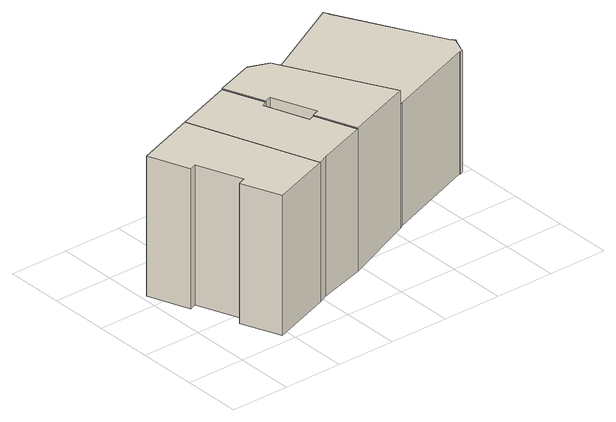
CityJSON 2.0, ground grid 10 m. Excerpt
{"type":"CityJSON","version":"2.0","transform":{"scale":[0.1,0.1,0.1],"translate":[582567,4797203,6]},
"CityObjects":{
"building1":{"type":"Building","attributes":{"name":"3453"},"children":["building1-1"],"geometry":[{"type":"MultiSurface","lod":"1","boundaries":[[[0,1,2,3]],[[1,4,5,2]],[[4,6,7,5]],[[6,8,9,7]],[[8,10,11,9]],[[10,12,13,11]],[[12,14,15,13]],[[14,0,3,15]],[[14,12,10,8,6,4,1,0]]]}]},
"building1-1":{"type":"BuildingPart","attributes":{"name":"3453_P","measuredHeight":23.66},"parents":["building1"],"geometry":[{"type":"MultiSurface","lod":"2","boundaries":[[[0,1,2,3]],[[1,4,5,2]],[[4,6,7,5]],[[6,8,9,7]],[[8,10,11,9]],[[10,12,13,11]],[[12,14,15,13]],[[14,0,3,15]],[[14,12,10,8,6,4,1,0]]],"semantics":{"surfaces":[{"type":"WallSurface"},{"type":"RoofSurface"}],"values":[0,0,0,0,0,0,0,0,1]}}]},
"building2":{"type":"Building","attributes":{"name":"3409"},"children":["building2-1"],"geometry":[{"type":"MultiSurface","lod":"1","boundaries":[[[14,12,13,15]],[[12,16,17,13]],[[16,18,19,17]],[[18,20,21,19]],[[20,22,23,21]],[[22,24,25,23]],[[24,26,27,25]],[[26,28,29,27]],[[28,14,15,29]],[[28,26,24,22,20,18,16,12,14]]]}]},
"building2-1":{"type":"BuildingPart","attributes":{"name":"3409_P","measuredHeight":23.78},"parents":["building2"],"geometry":[{"type":"MultiSurface","lod":"2","boundaries":[[[14,12,13,15]],[[12,16,17,13]],[[16,18,19,17]],[[18,20,21,19]],[[20,22,23,21]],[[22,24,25,23]],[[24,26,27,25]],[[26,28,29,27]],[[28,14,15,29]],[[28,26,24,22,20,18,16,12,14]]],"semantics":{"surfaces":[{"type":"WallSurface"},{"type":"RoofSurface"}],"values":[0,0,0,0,0,0,0,0,0,1]}}]},
"building3":{"type":"Building","attributes":{"name":"3408"},"children":["building3-1"],"geometry":[{"type":"MultiSurface","lod":"1","boundaries":[[[30,31,27,32]],[[31,33,25,27]],[[33,34,35,25]],[[34,36,37,35]],[[36,38,19,37]],[[38,39,17,19]],[[39,40,41,17]],[[40,42,43,41]],[[42,30,32,43]],[[42,40,39,38,36,34,33,31,30]]]}]},
"building3-1":{"type":"BuildingPart","attributes":{"name":"3408_P","measuredHeight":23.7},"parents":["building3"],"geometry":[{"type":"MultiSurface","lod":"2","boundaries":[[[30,31,27,32]],[[31,33,25,27]],[[33,34,35,25]],[[34,36,37,35]],[[36,38,19,37]],[[38,39,17,19]],[[39,40,41,17]],[[40,42,43,41]],[[42,30,32,43]],[[42,40,39,38,36,34,33,31,30]]],"semantics":{"surfaces":[{"type":"WallSurface"},{"type":"RoofSurface"}],"values":[0,0,0,0,0,0,0,0,0,1]}}]},
"building4":{"type":"Building","attributes":{"name":"3450"},"children":["building4-1"],"geometry":[{"type":"MultiSurface","lod":"1","boundaries":[[[44,45,46,47]],[[45,48,49,46]],[[48,50,51,49]],[[50,52,53,51]],[[52,54,55,53]],[[54,56,57,55]],[[56,58,59,57]],[[58,60,61,59]],[[60,62,63,61]],[[62,64,65,63]],[[64,66,67,65]],[[66,68,69,67]],[[68,70,71,69]],[[70,72,32,71]],[[72,73,43,32]],[[73,74,75,43]],[[74,44,47,75]],[[74,73,72,70,68,66,64,62,60,58,56,54,52,50,48,45,44]]]}]},
"building4-1":{"type":"BuildingPart","attributes":{"name":"3450_P","measuredHeight":20.74},"parents":["building4"],"geometry":[{"type":"MultiSurface","lod":"2","boundaries":[[[44,45,46,47]],[[45,48,49,46]],[[48,50,51,49]],[[50,52,53,51]],[[52,54,55,53]],[[54,56,57,55]],[[56,58,59,57]],[[58,60,61,59]],[[60,62,63,61]],[[62,64,65,63]],[[64,66,67,65]],[[66,68,69,67]],[[68,70,71,69]],[[70,72,32,71]],[[72,73,43,32]],[[73,74,75,43]],[[74,44,47,75]],[[74,73,72,70,68,66,64,62,60,58,56,54,52,50,48,45,44]]],"semantics":{"surfaces":[{"type":"WallSurface"},{"type":"RoofSurface"}],"values":[0,0,0,0,0,0,0,0,0,0,0,0,0,0,0,0,0,1]}}]}
},
"vertices":[
[85,10,242],[59,77,242],[59,77,5],[85,10,5],[72,82,242],[72,82,5],[43,158,242],[43,158,5],[31,153,242],[31,153,5],[5,222,242],[5,222,5],[109,260,242],[109,260,7],[187,47,242],[187,47,6],
[209,296,242],[209,296,6],[235,228,242],[235,228,5],[226,224,242],[226,224,5],[253,150,242],[253,150,2],[263,154,242],[263,154,2],[289,84,242],[289,84,1],[204,55,242],[204,55,6],
[404,126,244],[289,84,244],[404,126,10],[263,154,244],[274,158,244],[274,158,3],[246,232,244],[246,232,5],[235,228,244],[209,296,244],[275,319,244],[275,319,5],[309,306,244],[309,306,9],
[485,398,219],[485,397,219],[485,397,12],[485,398,12],[486,398,219],[486,398,12],[489,392,219],[489,392,12],[488,392,219],[488,392,12],[579,220,219],[579,220,12],[580,220,219],[580,220,12],[583,215,219],[583,215,13],[582,214,219],[582,214,13],[572,189,219],[572,189,13],[572,187,219],[572,187,13],[567,185,219],[567,185,13],[566,186,219],[566,186,13],[410,129,219],[410,129,11],[404,126,219],[309,306,219],[354,329,219],[354,329,11]
]}
